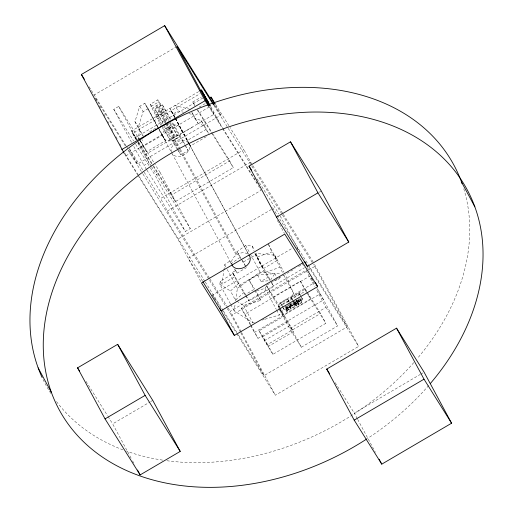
<?xml version="1.0" encoding="UTF-8"?>
<svg xmlns="http://www.w3.org/2000/svg" width="513" height="513" viewBox="0 0 513 513"><rect width="100%" height="100%" fill="white"/><g stroke="black" fill="none" stroke-linecap="round" stroke-linejoin="round"><path stroke-width="0.38" stroke-dasharray="2.56 1.92" d="M297.469 299.964C297.687 306.851 305.992 302.035 300.028 298.463A1.526 1.013 -32.1 0 0 299.477 298.38M297.085 304.684L295.783 302.599L294.154 301.753L295.462 303.837L297.085 304.684L295.732 302.112L295.821 300.919M295.86 300.323L297.168 302.413L297.04 304.196L295.482 303.401L294.18 301.311L295.732 302.112M299.06 304.376L296.495 299.951L299.06 304.376L298.604 304.645L296.213 300.547L295.783 302.599M297.36 304.523L297.521 302.632M230.414 303.869L219.84 284.24L220.269 281.207L233.235 273.609L245.477 294.462L254.063 289.428L249.055 280.124L257.641 275.09L274.833 273.621L277.475 278.533M233.235 273.609L234.864 276.629L221.898 284.234L223.783 270.96M223.899 270.178L224.675 264.714L229.798 261.04L231.485 263.74M254.365 322.318L252.851 322.76L234.184 310.884L235.178 303.882M235.621 300.772L237.391 288.332L226.541 268.19M139.837 140.216L138.356 137.465L139.69 130.482L134.945 121.664L139.754 106.229L144.788 103.28L157.76 126.968L148.513 132.392M158.299 127.487L165.423 140.729L146.545 151.797L141.735 142.864L142.332 139.76M139.69 130.482L143.069 135.881L138.324 127.064L143.14 111.629L148.167 108.679L146.333 105.742M298.098 299.483C297.643 305.921 305.331 302.394 299.521 298.784M256.647 290.82L264.99 288.377L267.132 285.17M270.556 280.04L274.833 273.621M279.874 277.469L278.232 279.931L274.32 280.265M264.958 319.221L279.335 315.02L284.119 307.845M287.601 302.625L293.692 293.494L285.113 274.384M290.929 303.26C288.864 310.397 299.63 307.46 293.051 302.555M244.105 292.275L235.493 300.317L230.484 291.012L239.096 282.971M291.429 303.234C289.55 309.801 299.021 306.998 292.339 302.856M298.233 299.303L299.098 298.797M161.794 124.563L152.791 107.839L160.146 103.523L157.837 99.83L150.476 104.145L151.059 106.415L161.371 126.038M170.803 119.17L162.255 104.658L154.9 108.974L162.775 123.607M172.009 122.774L179.512 136.708L172.156 141.024L177.107 148.937M247.638 253.929A9.888 7.374 -28.3 0 0 238.603 253.698L234.37 256.538A9.888 7.374 -28.3 0 0 231.543 262.592M241.591 259.956L236.942 251.736L245.708 245.445L252.249 246.048L254.429 250.107M239.981 257.385L231.216 263.676L229.798 261.04M237.391 288.332L260.053 272.089L281.195 274.025M93.661 95.303L176.254 46.869M131.527 142.274L113.777 109.307L118.727 106.403L139.825 140.094M151.059 106.415L158.414 102.1L157.837 99.83M154.9 108.974L157.209 112.668L164.57 108.352M155.805 115.233L163.16 110.917L158.414 102.1M202.981 97.957L135.291 137.651L131.668 130.924L198.666 91.635M156.561 117.105L163.923 112.789L163.16 110.917M135.977 139.632L132.559 133.284L200.243 93.597M195.004 106.037L192.83 101.997L201.333 97.015M175.1 117.406L173.227 113.918L178.261 110.968L183.558 112.276M199.07 107.191L205.61 103.357M167.366 127.224L168.219 126.717M178.235 150.059L166.949 129.571L174.311 125.255L172.362 121.876M169.688 128.231L170.54 127.731L169.688 128.231L173.933 135.022M204.828 281.304L126.166 155.67L209.451 106.832L222.546 127.75M146.545 151.797L143.165 146.397L162.044 135.329L158.293 128.359M171.701 138.382L179.056 134.066L174.311 125.255M162.198 127.359L170.047 139.889L177.402 135.573L169.527 120.94M151.053 165.885L144.333 155.15L214.088 114.245L209.913 106.486M192.362 127.256L183.109 132.681L182.827 132.155M126.422 146.41L137.471 164.051L220.757 115.213L215.133 104.774M176.017 145.936L183.372 141.626L179.056 134.066M146.519 169.463L143.986 165.423L148.943 162.518L137.548 141.357M188.547 142.877L187.104 140.568L205.976 129.5L201.167 120.568L194.76 118.125L191.836 112.7M189.323 144.121L190.483 145.968L206.662 136.477M177.524 149.597L180.826 154.868L188.181 150.553L185.963 146.436M160.069 172.432L190.285 228.541L185.334 231.446L155.118 175.337L160.069 172.432L155.009 164.346M209.375 278.11L167.379 211.048L160.614 198.48L243.899 149.642L229.984 127.423M229.702 160.877L233.325 167.61L175.337 201.609L171.714 194.882L229.702 160.877L212.748 133.81M167.379 211.048L250.665 162.204L243.899 149.642M200.743 281.566L177.883 239.103L261.168 190.265L208.483 106.127M271.467 209.394L188.181 258.238L202.52 281.13M319.221 192.24L321.292 191.028M245.406 265.785L243.38 262.021L250.729 257.712M251.396 257.321L255.403 254.967L254.878 253.48M245.323 295.129L239.186 285.331L232.28 272.506L235.717 270.492L234.871 269.139M234.595 269.075L237.134 273.121L246.426 267.671M215.165 299.784L212.581 294.988L292.423 248.164M263.304 268.639L277.161 260.508L274.769 255.185L256.25 253.486L259.405 262.406L263.304 268.639L255.166 253.525M239.186 285.331L263.932 270.819L255.403 254.967M257.641 275.09L261.04 281.4L268.613 276.956L255.275 253.499M279.45 307.896L272.826 297.316L266.42 285.42L284.215 274.981M286.953 273.378L295.174 268.562M298.592 266.555L302.702 264.144L303.452 265.535M241.174 331.764L230.164 311.308L304.498 267.715M245.727 295.783L249.004 301.009L273.75 286.498L270.819 281.047M250.267 324.825L241.315 308.198L306.838 269.774M240.501 332.174L231.434 315.328L307.832 270.524M308.525 270.12L314.719 266.491L313.443 264.451M272.826 297.316L300.336 281.188L306.986 291.801M250.588 324.466L244.996 314.071L309.826 276.052M279.572 306.812L278.065 304.01L314.341 282.74M282.272 306.351L280.438 302.939L287.453 298.822L290.05 303.35M292.545 300.227L291.089 297.514L299.053 292.84L302.612 299.278L294.642 303.952L292.91 300.9M292.455 299.881L291.724 298.528L299.695 293.853M283.029 307.467L281.56 304.735L288.582 300.618M291.281 308.935L288.864 304.793L289.871 303.837L291.32 306.203L290.172 306.877L291.281 308.935L290.826 309.204L288.409 305.062L290.826 309.204M294.007 302.939L301.977 298.265L300.881 296.225M285.921 308.024L286.979 307.402L288.28 309.486L287.222 310.108L285.921 308.024L285.85 306.614L286.979 307.402M286.818 311.551L286.716 308.537L285.414 306.453L285.517 309.467L286.818 311.551L287.28 311.282L285.933 308.364L287.248 307.595L289.217 310.147L289.698 309.865L288.389 307.781L285.978 306.12L287.28 308.21L289.698 309.865M283.009 307.717L284.131 309.512L291.153 305.395L290.416 304.029M286.716 308.537L287.28 308.21M295.462 303.837L296.546 305.851L296.116 306.101L294.86 303.767L295.482 303.401M297.168 302.413L297.803 302.042M285.517 309.467L285.972 309.198M287.908 308.063L288.389 307.781M289.518 307.12L289.973 306.851M296.116 306.101L294.815 304.017L295.238 303.767L294.154 301.753M298.604 304.645L297.296 302.555L297.752 302.292M287.107 305.459L288.562 307.819L289.717 307.146M287.28 311.282L287.242 310.448L288.55 309.679L289.217 310.147M319.894 294.026L323.575 299.9L258.052 338.324L254.371 332.45L319.894 294.026L316.912 288.479M307.409 292.481L320.548 313.469L325.845 323.305L272.954 354.323L264.381 340.632L259.084 330.795L284.471 315.912L279.944 307.511M131.097 458.141L112.655 423.892L149.982 402M150.668 401.596L152.746 400.384M288.171 321.824L262.791 336.714L268.087 346.551L293.468 331.661L288.171 321.824L279.867 308.57M264.381 340.632L289.768 325.749L301.323 347.218L337.605 325.941L316.97 287.613M301.323 347.218L289.685 328.621L325.967 307.351L316.207 289.229M272.954 354.323L267.658 344.486L320.548 313.469M238.423 334.951L263.939 375.696L347.224 326.858L314.719 266.491M236.756 333.597L275.359 395.247L358.645 346.403L314.206 263.874M357.305 418.711L354.291 413.119L419.955 374.612M420.647 374.208L423.411 372.585M257.385 256.872L271.819 251.883L280.085 267.241L282.746 273.16M265.657 272.23L280.085 267.241M236.833 301.169L243.515 305.421L260.899 300.342L255.891 291.038M261.931 320.106L264.201 319.445M261.04 281.4L269.633 280.669M190.015 109.307L174.875 105.569L178.261 110.968M188.855 113.585L193.395 114.707L198.14 123.518L204.552 125.967L209.362 134.9M219.84 284.24L230.484 291.012M285.85 306.614L287.158 308.698L288.28 309.486M174.721 117.58L169.848 108.525L175.004 117.618M301.965 301.131L301.336 300.547A1.526 1.013 -32.1 0 0 300.471 300.522L299.002 301.509L298.932 302.914M294.988 305.229L294.359 304.639A1.526 1.013 -32.1 0 0 293.494 304.613L292.025 305.601L291.955 307.005M297.623 300.83C298.56 302.478 301.548 300.663 300.663 299.047M290.647 304.921C291.583 306.575 294.571 304.754 293.686 303.138M301.49 301.413C300.862 300.092 298.637 301.439 299.406 302.638M294.513 305.504C293.885 304.183 291.66 305.53 292.429 306.729M298.098 300.554C298.726 301.868 300.951 300.522 300.188 299.329M291.121 304.645C291.75 305.96 293.975 304.613 293.212 303.42M215.652 104.524L229.567 126.749M250.665 162.204L252.364 164.917M252.787 165.596L282.907 213.69M283.33 214.37L313.443 262.464M214.383 105.037L220.757 115.213M213.94 105.543L251.357 165.308M251.787 165.981L281.977 214.197M282.4 214.876L313.02 263.772M257.045 178.941L278.989 213.992M222.969 128.43L257.321 183.282M272.589 207.662L307.787 263.874M308.21 264.554L347.224 326.858M296.713 247.503L299.682 252.242M308.589 266.471L358.645 346.403M311.429 278.091L313.097 280.746M325.967 307.351L337.605 325.941M192.83 101.997L194.953 105.383M197.492 109.442L212.324 133.13M197.3 110.083L233.325 167.61M201.167 120.568L204.552 125.967M205.976 129.5L208.515 133.547M306.46 292.339L325.845 323.305M191.702 112.007L193.395 114.707M194.76 118.125L198.14 123.518M301.977 298.265L302.612 299.278M295.238 303.767L296.546 305.851M291.089 297.514L291.724 298.528M293.551 301.676L294.86 303.767M171.682 111.456L173.227 113.918M291.153 305.395L287.453 298.822M288.864 304.793L290.172 306.877M335.207 382.64L354.291 413.119M287.248 307.595L288.55 309.679M263.932 270.819L270.89 281.926M271.3 282.573L273.75 286.498M179.512 136.708L184.468 144.621M184.879 145.282L188.181 150.553M285.933 308.364L287.242 310.448M169.559 123.043L177.402 135.573M280.438 302.939L281.56 304.735M163.968 119.933L165.667 122.645M166.097 123.325L172.105 132.931M266.42 285.42L278.065 304.01M278.95 308.473L293.468 331.661M150.476 104.145L152.791 107.839M236.942 251.736L241.77 259.45M242.174 260.091L243.38 262.021M241.995 260.604L246.022 267.029M162.044 135.329L165.423 140.729M249.055 280.124L254.679 289.114M139.754 106.229L143.14 111.629M254.865 290.711L260.899 300.342M232.28 272.506L234.864 276.629M134.945 121.664L138.324 127.064M138.356 137.465L139.203 138.818M139.626 139.491L141.735 142.864M140.241 140.767L154.586 163.673M259.084 330.795L267.658 344.486M131.668 130.924L138.209 141.376M138.638 142.05L153.054 165.083M153.477 165.757L171.714 194.882M132.559 133.284L136.791 140.055M138.439 142.685L152.861 165.712M153.284 166.392L175.337 201.609M241.315 308.198L244.996 314.071M151.476 166.558L190.285 228.541M113.777 109.307L133.604 140.972M135.714 144.345L150.059 167.251M150.476 167.924L155.118 175.337M146.942 170.136L185.334 231.446M129.417 148.655L143.749 171.547M144.172 172.221L160.614 198.48M209.798 278.79L227.618 307.242M228.041 307.915L230.164 311.308M89.038 86.703L125.999 145.73M95.36 98.021L125.55 146.237M128.103 150.309L142.563 173.4M142.986 174.08L226.752 307.858M227.182 308.537L231.434 315.328M205.258 281.983L223.117 310.506M223.54 311.186L238 334.271M124.774 154.291L137.516 174.644M137.946 175.324L177.883 239.103M212.581 294.988L221.488 309.211M221.911 309.89L236.333 332.924M86.024 381.358L107.583 415.786M108.006 416.46L112.655 423.892M157.209 112.668L163.442 123.486M163.833 124.159L166.949 129.571M280.213 216.037L299.028 250.985M307.313 267.408L309.525 271.524M311.314 278.084L312.808 280.861M313.18 281.554L315.418 285.709M306.075 270.415L314.706 286.446M277.379 220.372L284.401 233.409M210.888 106.762L220 123.684M306.806 291.903L305.293 289.095L277.777 305.229L283.073 315.065L310.589 298.932L307.184 292.609M300.336 281.188L305.633 291.025L278.123 307.159L279.245 309.236M299.053 292.84L300.515 295.552M274.769 255.185L284.003 272.326M268.658 244.707L277.161 260.508M283.875 275.263L293.692 293.494M296.213 300.547L297.296 302.555M357.676 419.41L375.369 452.261M293.872 302.26L294.815 304.017M292.82 300.56L294.642 303.952M291.32 306.203L288.562 307.819M268.613 276.956L270.454 280.361M283.394 308.146L284.131 309.512M245.708 245.445L249.863 253.159M250.241 253.858L260.053 272.089M279.617 309.929L289.685 328.621M175.478 118.099L188.604 142.486M188.983 143.185L190.483 145.968M175.369 118.304L188.938 143.505M189.406 144.377L249.106 255.25M171.291 110.827L174.978 117.676M175.343 118.362L248.51 254.14M175.1 118.279L187.104 140.568M264.99 288.377L276.315 309.41M276.693 310.115L279.335 315.02M183.372 141.626L185.591 145.743M162.255 104.658L170.508 119.984M160.146 103.523L169.149 120.247M163.923 112.789L168.732 121.722M159.113 106.505L167.219 121.568M167.591 122.254L176.369 138.555M158.254 107.005L166.366 122.068M166.738 122.754L175.51 139.055M156.792 105.492L166.007 122.613M166.372 123.293L179.986 148.578M180.364 149.277L237.038 254.538M155.933 105.992L165.154 123.114M165.519 123.8L179.133 149.078M179.512 149.777L236.185 255.038M178.607 150.751L180.826 154.868M164.275 126.39L172.156 141.024M162.166 125.255L170.047 139.889M235.717 270.492L237.134 273.121M148.167 108.679L157.921 126.794M158.883 128.949L171.932 153.291M172.137 153.669L231.459 263.842M144.788 103.28L157.921 127.666M246.182 295.77L249.004 301.009M224.675 264.714L226.169 267.491M243.515 305.421L252.851 322.76M250.966 325.159L258.052 338.324M250.639 325.518L254.371 332.45M220.269 281.207L221.898 284.234M230.786 304.575L234.184 310.884M140.209 140.902L143.165 146.397M241.552 332.469L275.359 395.247M240.879 332.879L263.939 375.696M118.727 106.403L136.804 139.978M137.875 143.159L144.333 155.15M133.79 146.487L143.986 165.423M129.603 149.437L137.471 164.051M95.546 98.81L97.06 101.619M99.33 105.832L100.465 107.942M103.863 114.258L104.998 116.361M107.64 121.273L108.775 123.383M111.424 128.295L113.315 131.803M115.957 136.721L117.092 138.824M119.741 143.736L120.869 145.846M125.031 153.567L126.166 155.67M132.604 460.937L134.861 465.131M268.286 244.021L271.819 251.883M252.249 246.048L253.826 250.511M287.158 308.698L287.222 310.108M181.198 129.129A9.888 7.374 -28.3 0 1 169.579 140.934A9.888 7.374 -28.3 0 1 165.545 128.725L169.777 125.877A9.888 7.374 -28.3 0 1 180.287 127.436M188.656 142.973A9.888 7.374 -28.3 0 1 185.071 154.298A9.888 7.374 -28.3 0 1 172.297 153.964M171.38 152.271A9.888 7.374 -28.3 0 1 173.913 144.262L178.146 141.421A9.888 7.374 -28.3 0 1 188.22 142.486M463.784 188.803A231.767 172.778 -28.3 0 1 417.511 358.279M413.786 362.595A231.767 172.778 -28.3 0 1 165.763 460.584M162.627 460.129A231.767 172.778 -28.3 0 1 126.685 451.228M122.908 449.843A231.767 172.778 -28.3 0 1 56.295 401.288M50.832 393.439A231.767 172.778 -28.3 0 1 42.047 377.356M428.695 385.455A231.767 172.778 -28.3 0 1 367.507 438.493"/><path stroke-width="0.77" d="M124.351 153.611L81.387 74.488L164.673 25.65L213.959 104.357M200.044 90.827L201.429 90.019L210.51 106.056M209.637 97.925L211.016 97.117L215.229 103.85M121.799 149.539L205.085 100.702L164.673 25.65M249.023 166.135L290.48 141.819L321.292 191.028L348.769 242.053L307.313 266.362L276.501 217.159L249.023 166.135L251.556 170.175M276.501 217.159L317.957 192.85L290.48 141.819M77.572 367.853L117.657 344.345L152.746 400.384L180.217 451.408L140.132 474.916L105.043 418.884L77.572 367.853L79.682 371.232M302.978 262.727L221.071 310.756L202.936 281.804M317.656 286.62L284.766 234.095L201.481 282.939L234.37 335.457L317.656 286.62L315.437 282.503M105.043 418.884L145.134 395.376L117.657 344.345M326.723 369.097L396.536 328.16L424.104 372.181L451.581 423.206L381.768 464.15L354.201 420.128L326.723 369.097L329.692 373.836M354.201 420.128L424.014 379.184L396.536 328.16M317.957 192.85L348.769 242.053M424.014 379.184L451.581 423.206M213.511 104.864L176.947 46.465L209.073 106.127M208.233 101.824L202.314 92.378L209.535 105.781M205.085 100.702L208.483 106.127M81.387 74.488L84.363 79.239M145.134 395.376L180.217 451.408M461.553 182.147L474.858 206.848M304.677 261.47L307.313 266.362M211.016 97.117L214.761 104.081M201.429 90.019L205.053 96.745M379.133 459.25L381.768 464.15M231.838 264.541L232.748 266.241A9.888 7.374 -28.3 0 0 245.528 266.568A9.888 7.374 -28.3 0 0 249.106 255.25M219.962 308.698L234.37 335.457M137.497 470.023L140.132 474.916M38.142 367.834L51.447 392.541M42.047 377.356A231.767 172.778 -28.3 0 1 185.078 114.303A231.767 172.778 -28.3 0 1 462.078 183.609M366.84 438.923A231.767 172.778 -28.3 0 1 44.176 361.46A231.767 172.778 -28.3 0 1 329.788 112.418A231.767 172.778 -28.3 0 1 430.285 383.602"/></g></svg>
